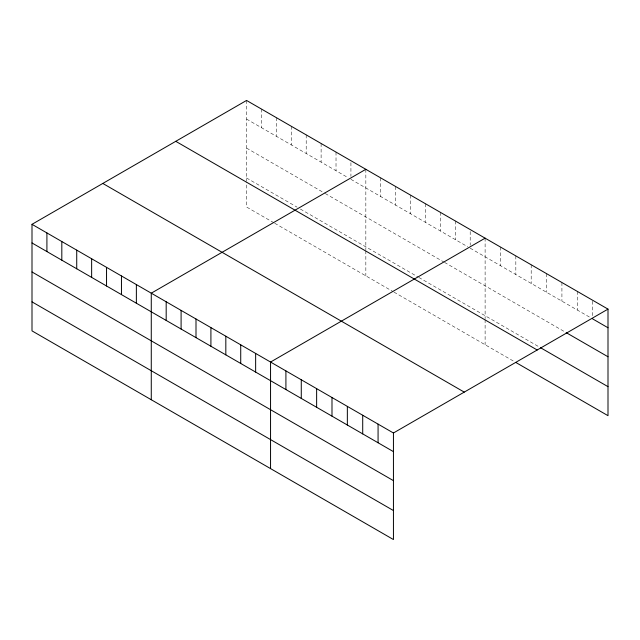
<?xml version="1.0" encoding="UTF-8"?>
<svg xmlns="http://www.w3.org/2000/svg" width="640" height="640" viewBox="0 0 640 640"><rect width="100%" height="100%" fill="white"/><g stroke="black" fill="none" stroke-linecap="round" stroke-linejoin="round"><path stroke-width="0.48" stroke-dasharray="3.2 2.4" d="M246.56 119.08L347.616 177.424M350.928 179.336L467.72 246.768M470.2 248.2L590.08 317.408M246.56 148.096L324.424 193.048M325.248 193.528L443.696 261.912M444.528 262.392L565.328 332.136M246.56 177.992L297.088 207.16M300.4 209.072L418.016 276.984M418.848 277.456L539.728 347.248M273.896 222.784L246.56 207.008L246.56 181.856M274.728 223.264L393.168 291.648M394 292.128L514.128 361.48M592.64 301.232L592.64 315.944M577.28 291.384L577.28 310.024M561.92 282.512L561.92 301.152M546.552 273.64L546.552 292.28M531.192 264.776L531.192 283.416M515.832 255.904L515.832 274.544M500.472 247.04L500.472 265.68M485.112 238.168L485.112 318.616M485.112 319.584L485.112 344.728M470.2 231.52L470.2 245.256M455.296 220.952L455.296 239.592M440.384 212.344L440.384 230.984M425.472 203.736L425.472 222.376M410.568 195.128L410.568 213.768M395.656 186.52L395.656 205.16M380.744 177.912L380.744 196.552M365.84 169.304L365.84 249.752M365.84 250.72L365.84 275.864M350.928 162.664L350.928 176.392M336.016 152.088L336.016 170.728M321.112 143.48L321.112 162.12M306.2 134.872L306.2 153.512M291.288 126.264L291.288 144.904M276.384 117.664L276.384 136.296M261.472 109.056L261.472 127.688M246.56 100.448L246.56 180.896"/><path stroke-width="0.96" d="M32 224.32L393.44 432.992L393.44 539.552L32 330.88L32 224.32L246.56 100.448L608 309.12L608 415.68L515.832 362.464M365.84 169.304L151.272 293.184L151.272 399.744M485.112 238.168L270.552 362.048L270.552 468.608M393.44 432.992L608 309.12M592.64 318.888L608 327.76M566.184 332.632L608 356.768M540.584 347.744L608 386.664M175.76 141.32L537.192 350M102.808 183.44L464.24 392.112M32 242.96L393.44 451.632M32 271.976L393.44 480.648M32 301.864L393.44 510.544M378.072 424.128L378.072 442.768M362.712 415.256L362.712 433.896M347.352 406.392L347.352 425.032M331.992 397.52L331.992 416.16M316.632 388.648L316.632 407.288M301.272 379.784L301.272 398.424M285.912 370.912L285.912 389.552M255.64 353.44L255.64 372.08M240.728 344.832L240.728 363.472M225.824 336.224L225.824 354.864M210.912 327.616L210.912 346.256M196 319.008L196 337.648M181.096 310.4L181.096 329.04M166.184 301.792L166.184 320.432M136.368 284.576L136.368 303.216M121.456 275.968L121.456 294.608M106.544 267.36L106.544 286M91.64 258.752L91.64 277.392M76.728 250.144L76.728 268.784M61.816 241.536L61.816 260.176M46.912 232.928L46.912 251.568"/></g></svg>
